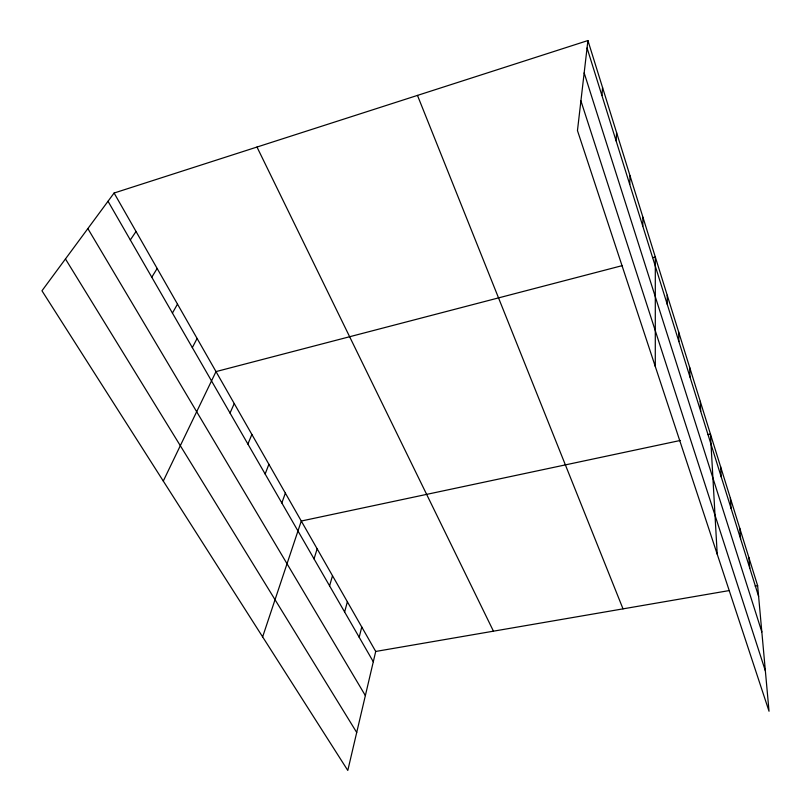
<?xml version="1.0" encoding="UTF-8"?>
<svg xmlns="http://www.w3.org/2000/svg" width="811" height="811" viewBox="0 0 811 811"><rect width="100%" height="100%" fill="white"/><g stroke="black" fill="none" stroke-linecap="round" stroke-linejoin="round"><path stroke-width="1.22" d="M655.288 366.491L655.308 256.996L652.865 257.634M642.788 226.157L642.941 217.247M629.741 184.442L630.046 175.835M616.127 140.921L616.603 132.659M601.914 95.485L602.573 87.608M587.924 40.55L577.462 130.581L769.031 711.247L757.636 585.674L587.924 40.55L114.098 193.028L41.969 290.784L347.797 770.45L375.716 651.456L114.098 193.028M359.192 637.264L361.767 627.015M344.624 611.981L347.372 601.792M329.58 585.866L332.51 575.749M314.039 558.88L317.152 548.844M262.632 636.878L301.286 521.027L680.368 440.454M281.833 502.982L285.36 493.129M265.146 474.019L268.897 464.277M247.892 444.063L251.876 434.443M230.02 413.042L234.247 403.574M163.285 481.055L216 371.6L622.25 265.623M192.329 347.615L197.093 338.471M172.429 313.066L177.497 304.115M151.779 277.21L157.152 268.482M130.318 239.975L136.035 231.47M708.033 434.574L710.436 434.057L717.208 554.177M375.716 651.456L729.282 590.56M755.173 586.1L757.636 585.674M65.458 258.942L356.708 732.475M87.852 228.59L365.366 695.585M108.025 201.26L373.303 661.756M256.986 147.044L493.453 631.181M417.472 95.404L623.01 608.858M580.919 100.878L765.371 670.879M584.163 72.909L761.833 631.931M587.063 48.001L758.62 596.44M748.857 557.461L749.769 568.146M739.764 528.255L740.595 538.839M730.346 497.995L731.096 508.467M720.573 466.609L721.243 476.959M700.228 401.273L700.704 411.309M689.634 367.251L690.009 377.115M678.635 331.912L678.888 341.573M667.2 295.194L667.331 304.632"/></g></svg>
